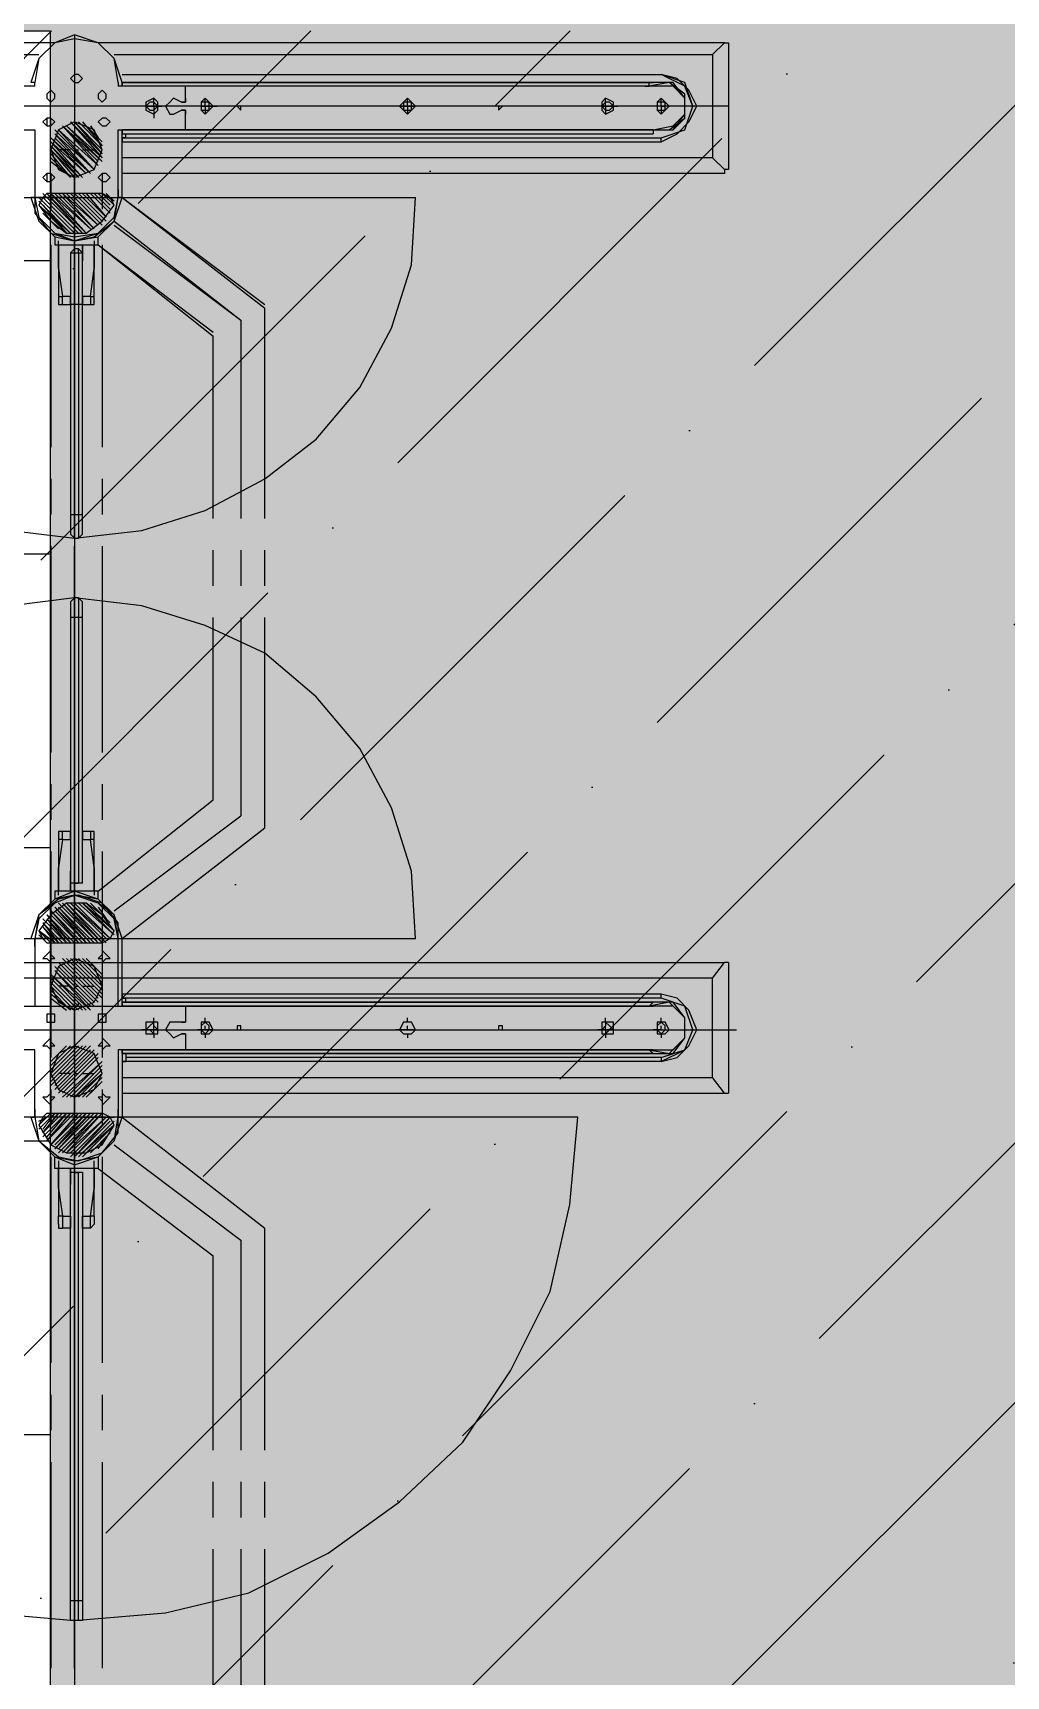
# Model space of a CAD drawing. Header units: millimetres. Extents: x 263321 to 2483465, y 33647 to 614421.
# Drawn here: x 2384523 to 2385366, y 410158 to 411580 of the extents above; entities that cross this region are included whole.
import ezdxf

# ---------------------------------------------------------------- set-up
doc = ezdxf.new("R2010")
doc.units = ezdxf.units.MM
for name, color, linetype in [('CEILING TOA', 250, 'Continuous'), ('FLOORING TOA', 7, 'Continuous'), ('PDF_6', 7, 'Continuous'), ('PDF_AR_01_PARTITION FULL HT', 7, 'Continuous'), ('PDF_BORDTEXT', 7, 'Continuous'), ('PDF_Centre', 7, 'Continuous'), ('PDF_DIMS', 7, 'Continuous'), ('PDF_FLs Combi Centre (N-W)', 7, 'Continuous'), ('PDF_FLs Left Unit (N)', 7, 'Continuous'), ('PDF_NEW', 7, 'Continuous')]:
    doc.layers.add(name, color=color, linetype=linetype)
doc.layers.add('FURNITURE', color=30, linetype='Continuous', lineweight=5)
doc.layers.add('TOA-FL-CPT-1', color=8, linetype='Continuous', lineweight=5)

# ---------------------------------------------------------------- blocks, each defined once
blk = doc.blocks.new('G$C45963954')
at = {"layer": 'PDF_6', "color": 6, "true_color": 0xff00ff}
for points in [[(266.3, 682.2), (273.6, 689.5), (266.3, 678.5), (277.3, 689.5)], [(266.3, 674.9), (277.3, 685.8)], [(266.3, 663.9), (288.2, 682.2), (266.3, 660.3), (288.2, 682.2)], [(266.3, 656.7), (291.8, 682.2)], [(944.8, 689.5), (919.3, 660.3), (948.5, 689.5), (919.3, 656.7)], [(919.3, 667.6), (937.6, 685.8)], [(919.3, 663.9), (941.2, 685.8)], [(952.1, 685.8), (919.3, 649.4), (952.1, 682.2)], [(955.8, 682.2), (919.3, 645.7), (955.8, 678.5), (919.3, 642.1), (955.8, 674.9), (919.3, 638.4)], [(923, 674.9), (933.9, 682.2)], [(1149.1, 638.4), (1112.7, 674.9), (1149.1, 642.1), (1112.7, 678.5), (1149.1, 645.7), (1116.3, 682.2), (1149.1, 649.4)], [(1152.8, 649.4), (1116.3, 685.8), (1152.8, 653), (1120, 685.8)], [(1152.8, 656.7), (1120, 689.5)], [(1152.8, 660.3), (1123.6, 689.5), (1149.1, 660.3)], [(1149.1, 663.9), (1127.3, 685.8)], [(1149.1, 667.6), (1130.9, 685.8)], [(1145.5, 674.9), (1134.5, 682.2)], [(200.6, 660.3), (222.5, 678.5), (200.6, 656.7)], [(226.2, 678.5), (200.6, 653), (229.8, 678.5), (200.6, 649.4), (233.5, 678.5), (204.3, 645.7), (237.1, 678.5), (204.3, 642.1), (237.1, 674.9)], [(204.3, 663.9), (218.9, 678.5)], [(204.3, 667.6), (215.2, 674.9)], [(204.3, 642.1), (240.8, 674.9), (207.9, 638.4), (240.8, 674.9)], [(207.9, 638.4), (244.4, 671.2), (207.9, 634.8)], [(244.4, 671.2), (211.6, 634.8), (248.1, 667.6), (215.2, 634.8)], [(248.1, 667.6), (215.2, 631.1), (248.1, 663.9), (218.9, 631.1), (251.7, 660.3), (222.5, 631.1), (251.7, 656.7), (226.2, 631.1), (251.7, 653)], [(266.3, 645.7), (295.5, 674.9), (266.3, 642.1), (299.1, 671.2), (266.3, 638.4), (299.1, 671.2)], [(266.3, 634.8), (299.1, 667.6), (266.3, 631.1), (302.8, 663.9), (266.3, 627.5), (302.8, 660.3), (266.3, 623.8)], [(955.8, 671.2), (923, 638.4), (955.8, 667.6), (923, 634.8), (955.8, 663.9), (926.6, 634.8)], [(970.4, 663.9), (985, 678.5)], [(970.4, 660.3), (988.6, 678.5)], [(970.4, 656.7), (992.3, 678.5)], [(970.4, 642.1), (1006.9, 678.5)], [(974, 667.6), (981.3, 674.9)], [(977.7, 638.4), (1010.5, 671.2)], [(1014.2, 667.6), (981.3, 634.8), (1017.8, 667.6), (985, 631.1), (1017.8, 663.9), (985, 631.1)], [(1087.1, 631.1), (1050.6, 667.6)], [(1090.8, 638.4), (1057.9, 671.2)], [(1098.1, 642.1), (1065.2, 678.5), (1098.1, 645.7), (1065.2, 678.5)], [(1072.5, 678.5), (1098.1, 653), (1076.2, 678.5), (1098.1, 656.7)], [(1098.1, 660.3), (1079.8, 678.5)], [(1098.1, 663.9), (1083.5, 678.5)], [(1094.4, 667.6), (1087.1, 674.9)], [(1141.8, 634.8), (1112.7, 663.9), (1145.5, 634.8), (1112.7, 667.6), (1145.5, 638.4), (1112.7, 671.2)], [(270, 620.2), (302.8, 653)], [(955.8, 660.3), (926.6, 631.1), (955.8, 656.7), (930.3, 631.1)], [(955.8, 653), (930.3, 627.5), (955.8, 649.4), (933.9, 627.5), (955.8, 645.7), (933.9, 623.8)], [(995.9, 631.1), (1017.8, 653)], [(1072.5, 631.1), (1050.6, 653)], [(1141.8, 631.1), (1112.7, 656.7), (1141.8, 631.1), (1112.7, 660.3)], [(1138.2, 627.5), (1112.7, 649.4), (1138.2, 627.5), (1112.7, 653)], [(229.8, 631.1), (251.7, 649.4), (233.5, 631.1)], [(237.1, 631.1), (248.1, 645.7)], [(273.6, 620.2), (302.8, 649.4), (277.3, 620.2)], [(277.3, 623.8), (302.8, 645.7)], [(280.9, 623.8), (299.1, 642.1)], [(284.5, 623.8), (299.1, 638.4)], [(955.8, 642.1), (937.6, 623.8), (955.8, 638.4), (941.2, 623.8), (955.8, 634.8), (944.8, 620.2), (955.8, 631.1)], [(999.6, 631.1), (1017.8, 649.4), (1003.2, 631.1)], [(1006.9, 631.1), (1017.8, 645.7)], [(1065.2, 631.1), (1050.6, 645.7)], [(1134.5, 623.8), (1112.7, 645.7), (1134.5, 627.5)], [(1130.9, 623.8), (1112.7, 638.4), (1130.9, 623.8), (1112.7, 642.1)], [(948.5, 620.2), (955.8, 627.5)], [(1127.3, 620.2), (1112.7, 634.8), (1127.3, 623.8)], [(1123.6, 620.2), (1112.7, 631.1)], [(1120, 620.2), (1116.3, 627.5)], [(1120, 623.8), (1116.3, 623.8)]]:
    blk.add_lwpolyline(points, dxfattribs=at)
for points in [[(266.3, 671.2), (280.9, 685.8)], [(266.3, 667.6), (284.5, 685.8)], [(919.3, 653), (952.1, 685.8)], [(266.3, 653), (291.8, 678.5)], [(266.3, 649.4), (295.5, 678.5)], [(970.4, 653), (995.9, 678.5)], [(970.4, 649.4), (999.6, 678.5)], [(970.4, 645.7), (1003.2, 678.5)], [(974, 642.1), (1006.9, 674.9)], [(974, 638.4), (1010.5, 674.9)], [(977.7, 634.8), (1014.2, 671.2)], [(1090.8, 634.8), (1054.3, 671.2)], [(1087.1, 634.8), (1054.3, 667.6)], [(1094.4, 638.4), (1057.9, 674.9)], [(1094.4, 642.1), (1061.6, 674.9)], [(1098.1, 649.4), (1068.9, 678.5)], [(270, 623.8), (302.8, 656.7)], [(988.6, 631.1), (1017.8, 660.3)], [(992.3, 631.1), (1017.8, 656.7)], [(1083.5, 631.1), (1050.6, 663.9)], [(1079.8, 631.1), (1050.6, 660.3)], [(1076.2, 631.1), (1050.6, 656.7)], [(1068.9, 631.1), (1050.6, 649.4)]]:
    blk.add_lwpolyline(points, close=True, dxfattribs=at)
at = {"layer": 'PDF_AR_01_PARTITION FULL HT', "color": 2, "true_color": 0xffff00}
blk.add_lwpolyline([(120.4, 653), (2247.2, 653)], dxfattribs=at)
at = {"layer": 'PDF_BORDTEXT', "color": 2, "true_color": 0xffff00}
for points in [[(952.1, 342.9), (952.1, 966.7)], [(583.7, 653), (270, 653)], [(638.4, 653), (952.1, 653)], [(1579.6, 653), (1116.3, 653)]]:
    blk.add_lwpolyline(points, dxfattribs=at)
at = {"layer": 'PDF_Centre', "color": 8, "true_color": 0x808080}
for points in [[(270, 696.8), (372.1, 828.1)], [(270, 696.8), (368.5, 828.1)], [(565.5, 828.1), (372.1, 828.1)], [(627.5, 828.1), (594.6, 828.1)], [(850, 828.1), (656.7, 828.1)], [(952.1, 696.8), (850, 828.1)], [(1116.3, 696.8), (1218.5, 828.1)], [(1422.7, 828.1), (1218.5, 828.1)], [(1484.8, 828.1), (1451.9, 828.1)], [(1703.6, 828.1), (1513.9, 828.1)], [(291.8, 689.5), (383, 806.2)], [(295.5, 689.5), (383, 806.2)], [(383, 806.2), (565.5, 806.2)], [(594.6, 806.2), (627.5, 806.2)], [(656.7, 806.2), (839.1, 806.2)], [(926.6, 689.5), (839.1, 806.2)], [(1141.8, 689.5), (1229.4, 806.2)], [(1229.4, 806.2), (1422.7, 806.2)], [(1451.9, 806.2), (1484.8, 806.2)], [(1513.9, 806.2), (1703.6, 806.2)], [(313.7, 674.9), (397.6, 780.7)], [(313.7, 674.9), (394, 780.7)], [(565.5, 780.7), (397.6, 780.7)], [(627.5, 780.7), (594.6, 780.7)], [(824.5, 780.7), (656.7, 780.7)], [(908.4, 674.9), (824.5, 780.7)], [(1163.7, 674.9), (1244, 780.7)], [(1422.7, 780.7), (1244, 780.7)], [(1484.8, 780.7), (1451.9, 780.7)], [(1703.6, 780.7), (1513.9, 780.7)], [(248.1, 678.5), (280.9, 678.5)], [(313.7, 678.5), (499.8, 678.5)], [(529, 678.5), (561.8, 678.5)], [(591, 678.5), (780.7, 678.5)], [(809.9, 678.5), (842.7, 678.5)], [(871.9, 678.5), (1061.6, 678.5)], [(1090.8, 678.5), (1123.6, 678.5)], [(1152.8, 678.5), (1342.5, 678.5)], [(1371.7, 678.5), (1404.5, 678.5)], [(1433.7, 678.5), (1623.4, 678.5)], [(280.9, 653), (248.1, 653)], [(499.8, 653), (313.7, 653)], [(561.8, 653), (529, 653)], [(780.7, 653), (591, 653)], [(842.7, 653), (809.9, 653)], [(1061.6, 653), (871.9, 653)], [(1123.6, 653), (1090.8, 653)], [(1342.5, 653), (1152.8, 653)], [(1404.5, 653), (1371.7, 653)], [(1623.4, 653), (1433.7, 653)], [(248.1, 631.1), (280.9, 631.1)], [(313.7, 631.1), (499.8, 631.1)], [(529, 631.1), (561.8, 631.1)], [(591, 631.1), (780.7, 631.1)], [(809.9, 631.1), (842.7, 631.1)], [(871.9, 631.1), (1061.6, 631.1)], [(1090.8, 631.1), (1123.6, 631.1)], [(1152.8, 631.1), (1342.5, 631.1)], [(1371.7, 631.1), (1404.5, 631.1)], [(1433.7, 631.1), (1623.4, 631.1)]]:
    blk.add_lwpolyline(points, dxfattribs=at)
at = {"layer": 'PDF_DIMS', "color": 4, "true_color": 0x00ffff}
for points in [[(1036.1, 47.4), (1036.1, 1262.2)], [(186.1, 1254.9), (186.1, 54.7)]]:
    blk.add_lwpolyline(points, dxfattribs=at)
at = {"layer": 'PDF_FLs Combi Centre (N-W)', "color": 2}
for points in [[(127.7, 1254.9), (244.4, 1254.9)], [(127.7, 1251.3), (127.7, 1254.9)], [(127.7, 1251.3), (138.6, 1240.3)], [(127.7, 1251.3), (127.7, 674.9)], [(138.6, 1240.3), (233.5, 1240.3)], [(138.6, 689.5), (138.6, 1240.3)], [(233.5, 1240.3), (244.4, 1251.3)], [(233.5, 1240.3), (233.5, 696.8)], [(244.4, 1254.9), (244.4, 1251.3)], [(244.4, 1251.3), (248.1, 1251.3)], [(248.1, 1251.3), (248.1, 696.8)], [(974, 1254.9), (974, 1251.3)], [(974, 1254.9), (1094.4, 1254.9)], [(988.6, 1240.3), (974, 1251.3)], [(974, 58.4), (974, 1251.3)], [(1079.8, 1240.3), (988.6, 1240.3)], [(988.6, 1240.3), (988.6, 69.3)], [(1094.4, 1251.3), (1079.8, 1240.3)], [(1079.8, 696.8), (1079.8, 1240.3)], [(1094.4, 1251.3), (1094.4, 1254.9)], [(1094.4, 696.8), (1094.4, 1251.3)], [(1061.6, 1192.9), (1054.3, 1214.8), (1036.1, 1222.1), (1014.2, 1214.8), (1006.9, 1192.9)], [(1057.9, 1185.6), (1057.9, 1203.9), (1043.3, 1214.8), (1025.1, 1214.8), (1010.5, 1203.9), (1010.5, 1185.6)], [(1054.3, 1182), (1057.9, 1200.2), (1043.3, 1214.8), (1025.1, 1214.8), (1010.5, 1200.2), (1014.2, 1182)], [(1054.3, 1185.6), (1054.3, 1203.9), (1043.3, 1214.8), (1025.1, 1214.8), (1014.2, 1203.9), (1014.2, 1185.6)], [(1054.3, 1185.6), (1054.3, 1203.9), (1043.3, 1214.8), (1025.1, 1214.8), (1014.2, 1203.9), (1014.2, 1185.6)], [(1006.9, 1192.9), (1006.9, 700.4)], [(1010.5, 1185.6), (1014.2, 1182)], [(1010.5, 696.8), (1010.5, 1185.6)], [(1014.2, 755.2), (1014.2, 1185.6)], [(1014.2, 1182), (1014.2, 1185.6)], [(1014.2, 1182), (1014.2, 1178.3)], [(1014.2, 1182), (1014.2, 1178.3)], [(1014.2, 1182), (1014.2, 696.8)], [(1054.3, 1185.6), (1054.3, 755.2)], [(1054.3, 1185.6), (1054.3, 1182)], [(1054.3, 1182), (1057.9, 1185.6)], [(1054.3, 1178.3), (1054.3, 1182)], [(1054.3, 696.8), (1054.3, 1182)], [(1054.3, 1178.3), (1054.3, 1182)], [(1057.9, 1185.6), (1057.9, 696.8)], [(1061.6, 1192.9), (1061.6, 700.4)], [(1057.9, 1171), (1057.9, 715)], [(1036.1, 1149.1), (1036.1, 1138.2)], [(1116.3, 193.3), (1196.6, 197), (1276.8, 218.9), (1349.8, 255.4), (1415.5, 299.1), (1470.2, 357.5), (1517.6, 423.2), (1554.1, 496.1), (1572.3, 572.7), (1579.6, 653), (1572.3, 736.9), (1554.1, 813.5), (1517.6, 886.5), (1470.2, 952.1), (1415.5, 1010.5), (1349.8, 1054.3), (1276.8, 1090.8), (1196.6, 1109), (1116.3, 1116.3)], [(1116.3, 1116.3), (1116.3, 193.3)], [(270, 342.9), (270, 966.7)], [(270, 342.9), (332, 346.6), (390.3, 364.8), (445.1, 394), (492.5, 434.1), (529, 481.5), (558.2, 536.3), (576.4, 594.6), (583.7, 653), (576.4, 715), (558.2, 773.4), (529, 828.1), (492.5, 875.5), (445.1, 915.7), (390.3, 944.8), (332, 963.1), (270, 966.7)], [(952.1, 966.7), (890.1, 963.1), (831.8, 944.8), (777, 915.7), (729.6, 875.5), (689.5, 828.1), (663.9, 773.4), (645.7, 715), (638.4, 653), (645.7, 594.6), (663.9, 536.3), (689.5, 481.5), (729.6, 434.1), (777, 394), (831.8, 364.8), (890.1, 346.6), (952.1, 342.9)], [(1036.1, 966.7), (1036.1, 952.1)], [(1036.1, 780.7), (1036.1, 769.7)], [(1014.2, 755.2), (1028.8, 755.2)], [(1014.2, 554.5), (1014.2, 755.2)], [(1014.2, 755.2), (1028.8, 755.2)], [(1028.8, 751.5), (1028.8, 755.2)], [(1028.8, 755.2), (1028.8, 751.5)], [(1028.8, 751.5), (1028.8, 744.2), (1028.8, 740.6), (1036.1, 736.9), (1039.7, 740.6), (1043.3, 744.2), (1039.7, 751.5)], [(1028.8, 751.5), (1028.8, 744.2), (1028.8, 740.6), (1036.1, 736.9), (1039.7, 740.6), (1043.3, 744.2), (1039.7, 751.5)], [(1039.7, 755.2), (1054.3, 755.2)], [(1039.7, 755.2), (1039.7, 751.5)], [(1039.7, 751.5), (1039.7, 755.2)], [(1039.7, 755.2), (1054.3, 755.2)], [(1054.3, 755.2), (1054.3, 693.1)], [(1036.1, 729.6), (1036.1, 718.7)], [(1057.9, 715), (1057.9, 711.4)], [(952.1, 696.8), (930.3, 689.5), (915.7, 674.9), (908.4, 653), (915.7, 634.8), (930.3, 620.2), (952.1, 612.9)], [(1014.2, 696.8), (952.1, 696.8)], [(1003.2, 696.8), (1006.9, 696.8), (1006.9, 700.4)], [(1010.5, 700.4), (1006.9, 700.4)], [(1010.5, 700.4), (1010.5, 696.8)], [(1010.5, 696.8), (1014.2, 696.8)], [(1057.9, 696.8), (1054.3, 696.8)], [(1054.3, 696.8), (1116.3, 696.8)], [(1057.9, 700.4), (1057.9, 696.8)], [(1057.9, 700.4), (1065.2, 700.4)], [(1065.2, 696.8), (1065.2, 700.4)], [(1116.3, 612.9), (1138.2, 620.2), (1152.8, 634.8), (1160.1, 653), (1152.8, 674.9), (1138.2, 689.5), (1116.3, 696.8)], [(952.1, 693.1), (933.9, 689.5), (919.3, 674.9), (912, 653), (919.3, 634.8), (933.9, 620.2), (952.1, 616.5)], [(952.1, 693.1), (930.3, 689.5), (915.7, 674.9), (912, 653), (915.7, 634.8), (930.3, 620.2), (952.1, 616.5)], [(952.1, 693.1), (930.3, 689.5), (919.3, 674.9), (912, 653), (919.3, 634.8), (930.3, 620.2), (952.1, 616.5)], [(959.4, 693.1), (937.6, 693.1), (919.3, 678.5), (912, 656.7), (915.7, 638.4), (930.3, 620.2), (952.1, 616.5)], [(944.8, 689.5), (930.3, 678.5), (919.3, 663.9), (919.3, 645.7), (930.3, 631.1), (944.8, 620.2)], [(955.8, 678.5), (952.1, 685.8), (944.8, 689.5)], [(1014.2, 693.1), (952.1, 693.1)], [(1014.2, 693.1), (952.1, 693.1)], [(959.4, 693.1), (952.1, 693.1)], [(959.4, 693.1), (955.8, 693.1)], [(1054.3, 693.1), (1116.3, 693.1)], [(1054.3, 693.1), (1116.3, 693.1)], [(1109, 693.1), (1116.3, 693.1)], [(1109, 693.1), (1112.7, 693.1)], [(1112.7, 693.1), (1109, 693.1)], [(1112.7, 693.1), (1109, 693.1)], [(1116.3, 616.5), (1138.2, 620.2), (1152.8, 638.4), (1156.4, 656.7), (1149.1, 678.5), (1130.9, 693.1), (1112.7, 693.1)], [(1123.6, 689.5), (1116.3, 685.8), (1112.7, 678.5)], [(1116.3, 616.5), (1138.2, 620.2), (1152.8, 634.8), (1156.4, 653), (1152.8, 674.9), (1138.2, 689.5), (1116.3, 693.1)], [(1116.3, 616.5), (1138.2, 620.2), (1152.8, 634.8), (1156.4, 653), (1152.8, 674.9), (1138.2, 689.5), (1116.3, 693.1)], [(1116.3, 616.5), (1138.2, 620.2), (1152.8, 634.8), (1156.4, 653), (1152.8, 674.9), (1138.2, 689.5), (1116.3, 693.1)], [(1123.6, 620.2), (1141.8, 631.1), (1149.1, 645.7), (1149.1, 663.9), (1141.8, 678.5), (1123.6, 689.5)], [(860.9, 671.2), (857.3, 671.2), (853.6, 671.2)], [(853.6, 671.2), (853.6, 667.6)], [(853.6, 667.6), (853.6, 660.3)], [(886.5, 671.2), (860.9, 671.2)], [(908.4, 671.2), (886.5, 671.2)], [(915.7, 674.9), (908.4, 674.9)], [(908.4, 674.9), (908.4, 671.2)], [(908.4, 671.2), (908.4, 638.4)], [(955.8, 627.5), (955.8, 678.5)], [(1112.7, 627.5), (1112.7, 678.5)], [(1152.8, 674.9), (1163.7, 674.9)], [(1163.7, 674.9), (1163.7, 671.2)], [(1163.7, 671.2), (1163.7, 638.4)], [(1163.7, 671.2), (1182, 671.2)], [(1207.5, 671.2), (1182, 671.2)], [(1207.5, 671.2), (1211.2, 671.2), (1214.8, 671.2)], [(1218.5, 667.6), (1214.8, 671.2)], [(1218.5, 667.6), (1218.5, 660.3)], [(642.1, 660.3), (638.4, 656.7)], [(638.4, 656.7), (656.7, 656.7)], [(638.4, 656.7), (638.4, 653)], [(638.4, 656.7), (901.1, 656.7)], [(656.7, 653), (638.4, 653)], [(638.4, 653), (642.1, 649.4)], [(901.1, 653), (638.4, 653)], [(656.7, 660.3), (642.1, 660.3)], [(901.1, 660.3), (642.1, 660.3)], [(853.6, 660.3), (860.9, 660.3)], [(890.1, 660.3), (860.9, 660.3)], [(901.1, 660.3), (901.1, 656.7)], [(901.1, 660.3), (901.1, 656.7)], [(901.1, 656.7), (901.1, 653)], [(901.1, 653), (901.1, 656.7)], [(901.1, 653), (901.1, 649.4)], [(901.1, 653), (901.1, 649.4)], [(1014.2, 656.7), (1010.5, 656.7)], [(1014.2, 653), (1010.5, 653)], [(1014.2, 656.7), (1014.2, 653)], [(1167.4, 660.3), (1561.4, 660.3)], [(1167.4, 660.3), (1167.4, 656.7)], [(1167.4, 660.3), (1167.4, 656.7)], [(1561.4, 656.7), (1167.4, 656.7)], [(1167.4, 656.7), (1167.4, 653)], [(1167.4, 653), (1167.4, 656.7)], [(1167.4, 653), (1561.4, 653)], [(1167.4, 653), (1167.4, 649.4)], [(1167.4, 653), (1167.4, 649.4)], [(1178.3, 660.3), (1207.5, 660.3)], [(1218.5, 660.3), (1207.5, 660.3)], [(1561.4, 660.3), (1579.6, 660.3)], [(1579.6, 656.7), (1561.4, 656.7)], [(1561.4, 653), (1579.6, 653)], [(1579.6, 660.3), (1579.6, 656.7)], [(1579.6, 656.7), (1579.6, 653)], [(1579.6, 653), (1579.6, 649.4)], [(642.1, 649.4), (656.7, 649.4)], [(642.1, 649.4), (901.1, 649.4)], [(853.6, 649.4), (853.6, 642.1)], [(860.9, 649.4), (853.6, 649.4)], [(853.6, 642.1), (853.6, 638.4)], [(853.6, 638.4), (857.3, 638.4), (860.9, 638.4)], [(860.9, 649.4), (908.4, 649.4)], [(860.9, 638.4), (886.5, 638.4)], [(886.5, 638.4), (908.4, 638.4)], [(908.4, 649.4), (890.1, 649.4)], [(908.4, 638.4), (908.4, 634.8)], [(1207.5, 649.4), (1163.7, 649.4)], [(1163.7, 649.4), (1178.3, 649.4)], [(1163.7, 638.4), (1163.7, 634.8)], [(1182, 638.4), (1163.7, 638.4)], [(1561.4, 649.4), (1167.4, 649.4)], [(1182, 638.4), (1207.5, 638.4)], [(1207.5, 649.4), (1218.5, 649.4)], [(1214.8, 638.4), (1211.2, 638.4), (1207.5, 638.4)], [(1214.8, 638.4), (1218.5, 638.4), (1218.5, 642.1)], [(1218.5, 649.4), (1218.5, 642.1)], [(1579.6, 649.4), (1561.4, 649.4)], [(127.7, 634.8), (127.7, 58.4)], [(138.6, 69.3), (138.6, 620.2)], [(908.4, 634.8), (915.7, 634.8)], [(944.8, 620.2), (952.1, 623.8), (955.8, 627.5)], [(1112.7, 627.5), (1116.3, 623.8), (1123.6, 620.2)], [(1163.7, 634.8), (1152.8, 634.8)], [(952.1, 616.5), (1014.2, 616.5)], [(952.1, 616.5), (1014.2, 616.5)], [(952.1, 616.5), (959.4, 616.5)], [(959.4, 616.5), (955.8, 616.5), (952.1, 616.5)], [(955.8, 616.5), (959.4, 616.5)], [(1116.3, 616.5), (1054.3, 616.5)], [(1054.3, 616.5), (1054.3, 554.5)], [(1116.3, 616.5), (1054.3, 616.5)], [(1116.3, 616.5), (1109, 616.5)], [(1112.7, 616.5), (1109, 616.5)], [(1109, 616.5), (1112.7, 616.5)], [(1109, 616.5), (1112.7, 616.5)], [(1112.7, 616.5), (1116.3, 616.5)]]:
    blk.add_lwpolyline(points, dxfattribs=at)
at = {"layer": 'PDF_FLs Combi Centre (N-W)', "color": 8, "true_color": 0x808080}
for points in [[(1065.2, 1192.9), (1061.6, 1207.5), (1050.6, 1218.5), (1036.1, 1225.8), (1017.8, 1218.5), (1006.9, 1207.5), (1003.2, 1192.9)], [(1065.2, 1192.9), (1054.3, 1214.8), (1036.1, 1222.1), (1014.2, 1214.8), (1006.9, 1192.9)], [(1006.9, 1192.9), (1003.2, 1192.9)], [(1003.2, 1192.9), (1003.2, 696.8)], [(1006.9, 1192.9), (1006.9, 696.8)], [(1010.5, 1185.6), (1010.5, 696.8)], [(1014.2, 696.8), (1014.2, 1182)], [(1054.3, 1182), (1054.3, 696.8)], [(1057.9, 696.8), (1057.9, 1185.6)], [(1061.6, 1192.9), (1065.2, 1192.9)], [(1065.2, 1192.9), (1065.2, 696.8)], [(1065.2, 1192.9), (1065.2, 696.8)], [(952.1, 693.1), (952.1, 696.8)], [(1116.3, 693.1), (1116.3, 696.8)], [(853.6, 667.6), (857.3, 667.6), (860.9, 667.6)], [(860.9, 671.2), (860.9, 667.6)], [(886.5, 671.2), (860.9, 667.6)], [(860.9, 660.3), (860.9, 667.6)], [(886.5, 671.2), (908.4, 671.2)], [(908.4, 671.2), (912, 671.2)], [(1163.7, 671.2), (1156.4, 671.2)], [(1182, 671.2), (1163.7, 671.2)], [(1207.5, 667.6), (1182, 671.2)], [(1207.5, 671.2), (1207.5, 667.6)], [(1218.5, 667.6), (1214.8, 667.6), (1211.2, 667.6), (1207.5, 667.6)], [(1207.5, 660.3), (1207.5, 667.6)], [(656.7, 660.3), (656.7, 656.7)], [(656.7, 656.7), (656.7, 653)], [(656.7, 653), (656.7, 649.4)], [(1561.4, 660.3), (1561.4, 656.7)], [(1561.4, 656.7), (1561.4, 653)], [(1561.4, 653), (1561.4, 649.4)], [(860.9, 642.1), (857.3, 642.1), (853.6, 642.1)], [(860.9, 642.1), (860.9, 649.4)], [(860.9, 642.1), (886.5, 638.4)], [(860.9, 642.1), (860.9, 638.4)], [(908.4, 638.4), (886.5, 638.4)], [(912, 638.4), (908.4, 638.4)], [(1156.4, 638.4), (1163.7, 638.4)], [(1163.7, 638.4), (1182, 638.4)], [(1182, 638.4), (1207.5, 642.1)], [(1207.5, 642.1), (1207.5, 649.4)], [(1207.5, 642.1), (1211.2, 642.1), (1214.8, 642.1), (1218.5, 642.1)], [(1207.5, 642.1), (1207.5, 638.4)], [(952.1, 612.9), (952.1, 616.5)], [(1116.3, 612.9), (1116.3, 616.5)]]:
    blk.add_lwpolyline(points, dxfattribs=at)
at = {"layer": 'PDF_FLs Combi Centre (N-W)', "color": 2}
for points in [[(1039.7, 1192.9), (1039.7, 1196.6), (1036.1, 1200.2), (1028.8, 1196.6), (1028.8, 1192.9), (1028.8, 1189.3), (1036.1, 1189.3), (1039.7, 1189.3)], [(1039.7, 1192.9), (1036.1, 1196.6), (1032.4, 1196.6), (1028.8, 1192.9), (1032.4, 1189.3), (1036.1, 1189.3)], [(1039.7, 1141.8), (1039.7, 1149.1), (1036.1, 1149.1), (1028.8, 1149.1), (1028.8, 1141.8), (1028.8, 1138.2), (1036.1, 1138.2), (1039.7, 1138.2)], [(1039.7, 1141.8), (1036.1, 1145.5), (1036.1, 1149.1), (1032.4, 1145.5), (1028.8, 1141.8), (1032.4, 1141.8), (1036.1, 1138.2), (1036.1, 1141.8)], [(1036.1, 1043.3), (1036.1, 1047), (1032.4, 1047), (1032.4, 1043.3)], [(1039.7, 959.4), (1039.7, 963.1), (1036.1, 966.7), (1028.8, 963.1), (1028.8, 959.4), (1028.8, 955.8), (1036.1, 952.1), (1039.7, 955.8)], [(1036.1, 806.2), (1032.4, 806.2), (1032.4, 802.6), (1036.1, 802.6)], [(1039.7, 773.4), (1039.7, 777), (1036.1, 780.7), (1028.8, 777), (1028.8, 773.4), (1028.8, 769.7), (1036.1, 769.7), (1039.7, 769.7)], [(1039.7, 773.4), (1036.1, 777), (1032.4, 777), (1028.8, 773.4), (1032.4, 769.7), (1036.1, 769.7)], [(1039.7, 726), (1039.7, 729.6), (1036.1, 729.6), (1028.8, 729.6), (1028.8, 726), (1028.8, 718.7), (1036.1, 718.7), (1039.7, 718.7)], [(1039.7, 726), (1036.1, 726), (1036.1, 729.6), (1032.4, 726), (1028.8, 726), (1032.4, 722.3), (1036.1, 718.7), (1036.1, 722.3)], [(974, 678.5), (970.4, 682.2), (970.4, 685.8), (966.7, 682.2), (963.1, 678.5), (966.7, 678.5), (970.4, 674.9), (970.4, 678.5)], [(1028.8, 678.5), (1028.8, 682.2), (1025.1, 682.2), (1021.5, 682.2), (1021.5, 678.5), (1021.5, 674.9), (1025.1, 674.9), (1028.8, 674.9)], [(1054.3, 678.5), (1050.6, 682.2), (1050.6, 685.8), (1047, 682.2), (1043.3, 678.5), (1047, 678.5), (1050.6, 674.9), (1050.6, 678.5)], [(1105.4, 678.5), (1101.7, 682.2), (1098.1, 685.8), (1098.1, 682.2), (1094.4, 678.5), (1098.1, 678.5), (1098.1, 674.9), (1101.7, 678.5)], [(1017.8, 653), (1010.5, 671.2), (995.9, 678.5), (977.7, 671.2), (970.4, 653), (977.7, 638.4), (995.9, 631.1), (1010.5, 638.4)], [(1098.1, 653), (1090.8, 671.2), (1076.2, 678.5), (1057.9, 671.2), (1050.6, 653), (1057.9, 638.4), (1076.2, 631.1), (1090.8, 638.4)], [(974, 631.1), (970.4, 631.1), (970.4, 634.8), (966.7, 631.1), (963.1, 631.1), (966.7, 627.5), (970.4, 623.8), (970.4, 627.5)], [(1028.8, 631.1), (1028.8, 634.8), (1025.1, 634.8), (1021.5, 634.8), (1021.5, 631.1), (1021.5, 627.5), (1025.1, 627.5), (1028.8, 627.5)], [(1054.3, 631.1), (1050.6, 631.1), (1050.6, 634.8), (1047, 631.1), (1043.3, 631.1), (1047, 627.5), (1050.6, 623.8), (1050.6, 627.5)], [(1105.4, 631.1), (1101.7, 631.1), (1098.1, 634.8), (1098.1, 631.1), (1094.4, 631.1), (1098.1, 627.5), (1098.1, 623.8), (1101.7, 627.5)]]:
    blk.add_lwpolyline(points, close=True, dxfattribs=at)
at = {"layer": 'PDF_FLs Left Unit (N)', "color": 8, "true_color": 0x808080}
for points in [[(218.9, 1192.9), (211.6, 1207.5), (200.6, 1218.5), (186.1, 1225.8), (171.5, 1218.5), (160.5, 1207.5), (156.9, 1192.9)], [(215.2, 1192.9), (207.9, 1214.8), (186.1, 1222.1), (164.2, 1214.8), (156.9, 1192.9)], [(156.9, 696.8), (156.9, 1192.9)], [(156.9, 696.8), (156.9, 1192.9)], [(164.2, 696.8), (164.2, 1185.6)], [(164.2, 1182), (164.2, 696.8)], [(207.9, 1185.6), (207.9, 696.8)], [(207.9, 696.8), (207.9, 1182)], [(215.2, 696.8), (215.2, 1192.9)], [(218.9, 1192.9), (215.2, 1192.9)], [(218.9, 696.8), (218.9, 1192.9)], [(270, 696.8), (270, 693.1)], [(310.1, 671.2), (313.7, 671.2)], [(313.7, 671.2), (335.6, 671.2)], [(361.2, 667.6), (335.6, 671.2)], [(361.2, 667.6), (361.2, 671.2)], [(361.2, 667.6), (361.2, 660.3)], [(361.2, 667.6), (364.8, 667.6), (368.5, 667.6)], [(561.8, 656.7), (561.8, 660.3)], [(561.8, 653), (561.8, 656.7)], [(561.8, 649.4), (561.8, 653)], [(313.7, 638.4), (310.1, 638.4)], [(335.6, 638.4), (313.7, 638.4)], [(335.6, 638.4), (361.2, 642.1)], [(361.2, 649.4), (361.2, 642.1)], [(368.5, 642.1), (364.8, 642.1), (361.2, 642.1)], [(361.2, 638.4), (361.2, 642.1)], [(164.2, 616.5), (164.2, 612.9)], [(270, 616.5), (270, 612.9)]]:
    blk.add_lwpolyline(points, dxfattribs=at)
at = {"layer": 'PDF_FLs Left Unit (N)', "color": 2}
for points in [[(215.2, 1192.9), (207.9, 1214.8), (186.1, 1222.1), (167.8, 1214.8), (156.9, 1192.9)], [(207.9, 1185.6), (207.9, 1203.9), (197, 1214.8), (178.8, 1214.8), (164.2, 1203.9), (164.2, 1185.6)], [(207.9, 1182), (207.9, 1200.2), (197, 1214.8), (175.1, 1214.8), (164.2, 1200.2), (167.8, 1182)], [(207.9, 1185.6), (204.3, 1203.9), (193.3, 1214.8), (178.8, 1214.8), (167.8, 1203.9), (167.8, 1185.6)], [(207.9, 1185.6), (207.9, 1203.9), (193.3, 1214.8), (178.8, 1214.8), (167.8, 1203.9), (167.8, 1185.6)], [(156.9, 696.8), (156.9, 1192.9)], [(164.2, 1185.6), (164.2, 696.8)], [(164.2, 1185.6), (164.2, 1182)], [(164.2, 696.8), (164.2, 1182)], [(167.8, 1178.3), (167.8, 1182), (164.2, 1182)], [(167.8, 1185.6), (167.8, 755.2)], [(167.8, 1185.6), (167.8, 1182)], [(167.8, 1178.3), (167.8, 1182)], [(207.9, 755.2), (207.9, 1185.6)], [(207.9, 1182), (207.9, 1185.6)], [(207.9, 1185.6), (211.6, 1185.6)], [(207.9, 1182), (207.9, 1185.6)], [(207.9, 1182), (207.9, 1178.3)], [(207.9, 1182), (207.9, 696.8)], [(207.9, 1182), (207.9, 1178.3)], [(211.6, 696.8), (211.6, 1185.6)], [(215.2, 700.4), (215.2, 1192.9)], [(211.6, 715), (211.6, 1171)], [(186.1, 1138.2), (186.1, 1149.1)], [(186.1, 952.1), (186.1, 966.7)], [(186.1, 769.7), (186.1, 780.7)], [(182.4, 755.2), (167.8, 755.2)], [(178.8, 755.2), (167.8, 755.2)], [(167.8, 755.2), (167.8, 693.1)], [(178.8, 755.2), (182.4, 755.2)], [(182.4, 751.5), (178.8, 744.2), (182.4, 740.6), (186.1, 736.9), (193.3, 740.6), (193.3, 744.2), (189.7, 751.5)], [(182.4, 751.5), (178.8, 744.2), (182.4, 740.6), (186.1, 736.9), (193.3, 740.6), (193.3, 744.2), (189.7, 751.5)], [(182.4, 755.2), (182.4, 751.5)], [(182.4, 751.5), (182.4, 755.2)], [(189.7, 751.5), (189.7, 755.2)], [(193.3, 755.2), (189.7, 755.2)], [(189.7, 755.2), (193.3, 755.2)], [(189.7, 755.2), (189.7, 751.5)], [(207.9, 755.2), (193.3, 755.2)], [(207.9, 755.2), (193.3, 755.2)], [(207.9, 693.1), (207.9, 755.2)], [(186.1, 718.7), (186.1, 729.6)], [(211.6, 711.4), (211.6, 715)], [(164.2, 696.8), (142.3, 689.5), (127.7, 674.9), (120.4, 653), (127.7, 634.8), (142.3, 620.2), (164.2, 612.9)], [(167.8, 696.8), (164.2, 696.8)], [(164.2, 696.8), (167.8, 696.8)], [(207.9, 696.8), (211.6, 696.8), (211.6, 700.4)], [(211.6, 696.8), (207.9, 696.8)], [(270, 696.8), (207.9, 696.8)], [(215.2, 700.4), (211.6, 700.4)], [(215.2, 700.4), (215.2, 696.8), (218.9, 696.8)], [(270, 612.9), (291.8, 620.2), (306.4, 634.8), (310.1, 653), (306.4, 674.9), (291.8, 689.5), (270, 696.8)], [(164.2, 693.1), (142.3, 689.5), (127.7, 674.9), (124, 653), (127.7, 634.8), (142.3, 620.2), (164.2, 616.5)], [(164.2, 693.1), (142.3, 689.5), (127.7, 674.9), (124, 653), (127.7, 634.8), (142.3, 620.2), (164.2, 616.5)], [(164.2, 693.1), (142.3, 689.5), (127.7, 674.9), (124, 653), (127.7, 634.8), (142.3, 620.2), (164.2, 616.5)], [(164.2, 693.1), (167.8, 693.1)], [(164.2, 693.1), (167.8, 693.1)], [(270, 693.1), (207.9, 693.1)], [(270, 693.1), (207.9, 693.1)], [(262.7, 693.1), (259, 693.1)], [(270, 693.1), (262.7, 693.1)], [(262.7, 616.5), (284.5, 616.5), (302.8, 631.1), (310.1, 653), (306.4, 671.2), (291.8, 689.5), (270, 693.1)], [(262.7, 693.1), (266.3, 693.1), (270, 693.1)], [(277.3, 689.5), (270, 685.8), (266.3, 678.5)], [(270, 616.5), (288.2, 620.2), (302.8, 634.8), (306.4, 653), (302.8, 674.9), (288.2, 689.5), (270, 693.1)], [(270, 616.5), (288.2, 620.2), (302.8, 634.8), (310.1, 653), (302.8, 674.9), (288.2, 689.5), (270, 693.1)], [(270, 616.5), (288.2, 620.2), (302.8, 634.8), (310.1, 653), (302.8, 674.9), (288.2, 689.5), (270, 693.1)], [(277.3, 620.2), (291.8, 631.1), (302.8, 645.7), (302.8, 663.9), (291.8, 678.5), (277.3, 689.5)], [(266.3, 678.5), (266.3, 627.5)], [(313.7, 674.9), (306.4, 674.9)], [(313.7, 671.2), (313.7, 674.9)], [(313.7, 638.4), (313.7, 671.2)], [(335.6, 671.2), (313.7, 671.2)], [(361.2, 671.2), (335.6, 671.2)], [(368.5, 671.2), (364.8, 671.2), (361.2, 671.2)], [(368.5, 667.6), (368.5, 671.2)], [(368.5, 660.3), (368.5, 667.6)], [(361.2, 660.3), (313.7, 660.3)], [(313.7, 660.3), (328.3, 660.3)], [(317.4, 656.7), (321, 660.3)], [(321, 656.7), (317.4, 656.7)], [(317.4, 656.7), (317.4, 653)], [(321, 653), (317.4, 653)], [(321, 649.4), (317.4, 653)], [(321, 656.7), (321, 660.3)], [(561.8, 660.3), (321, 660.3)], [(321, 656.7), (561.8, 656.7)], [(321, 653), (321, 656.7)], [(561.8, 653), (321, 653)], [(321, 649.4), (321, 653)], [(361.2, 660.3), (368.5, 660.3)], [(580, 660.3), (561.8, 660.3)], [(561.8, 656.7), (583.7, 656.7)], [(583.7, 653), (561.8, 653)], [(583.7, 656.7), (580, 660.3)], [(580, 649.4), (583.7, 653)], [(583.7, 653), (583.7, 656.7)], [(313.7, 634.8), (313.7, 638.4)], [(313.7, 638.4), (335.6, 638.4)], [(321, 649.4), (561.8, 649.4)], [(328.3, 649.4), (361.2, 649.4)], [(335.6, 638.4), (361.2, 638.4)], [(368.5, 649.4), (361.2, 649.4)], [(361.2, 638.4), (364.8, 638.4), (368.5, 638.4)], [(368.5, 642.1), (368.5, 649.4)], [(368.5, 638.4), (368.5, 642.1)], [(561.8, 649.4), (580, 649.4)], [(266.3, 627.5), (270, 623.8), (277.3, 620.2)], [(306.4, 634.8), (313.7, 634.8)], [(167.8, 616.5), (164.2, 616.5)], [(167.8, 616.5), (164.2, 616.5)], [(167.8, 616.5), (167.8, 554.5)], [(207.9, 554.5), (207.9, 616.5)], [(207.9, 616.5), (270, 616.5)], [(207.9, 616.5), (270, 616.5)], [(259, 616.5), (262.7, 616.5)], [(262.7, 616.5), (270, 616.5)]]:
    blk.add_lwpolyline(points, dxfattribs=at)
for points in [[(193.3, 1192.9), (189.7, 1196.6), (186.1, 1200.2), (182.4, 1196.6), (178.8, 1192.9), (182.4, 1189.3), (186.1, 1189.3), (189.7, 1189.3)], [(189.7, 1192.9), (189.7, 1196.6), (186.1, 1196.6), (182.4, 1196.6), (182.4, 1192.9), (182.4, 1189.3), (186.1, 1189.3), (189.7, 1189.3)], [(193.3, 1141.8), (189.7, 1149.1), (186.1, 1149.1), (182.4, 1149.1), (178.8, 1141.8), (182.4, 1138.2), (186.1, 1138.2), (189.7, 1138.2)], [(189.7, 1141.8), (189.7, 1145.5), (186.1, 1149.1), (182.4, 1145.5), (182.4, 1141.8), (186.1, 1138.2)], [(189.7, 1043.3), (186.1, 1047), (186.1, 1043.3)], [(193.3, 959.4), (189.7, 963.1), (186.1, 966.7), (182.4, 963.1), (178.8, 959.4), (182.4, 955.8), (186.1, 952.1), (189.7, 955.8)], [(189.7, 959.4), (189.7, 963.1), (186.1, 963.1), (182.4, 963.1), (182.4, 959.4), (182.4, 955.8), (186.1, 955.8), (189.7, 955.8)], [(189.7, 806.2), (186.1, 806.2), (186.1, 802.6)], [(193.3, 773.4), (189.7, 777), (186.1, 780.7), (182.4, 777), (178.8, 773.4), (182.4, 769.7), (186.1, 769.7), (189.7, 769.7)], [(189.7, 773.4), (189.7, 777), (186.1, 777), (182.4, 777), (182.4, 773.4), (182.4, 769.7), (186.1, 769.7), (189.7, 769.7)], [(193.3, 726), (189.7, 729.6), (186.1, 729.6), (182.4, 729.6), (178.8, 726), (182.4, 718.7), (186.1, 718.7), (189.7, 718.7)], [(189.7, 726), (186.1, 729.6), (182.4, 726), (182.4, 722.3), (186.1, 718.7), (189.7, 722.3)], [(182.4, 678.5), (178.8, 682.2), (175.1, 682.2), (171.5, 678.5), (175.1, 674.9), (178.8, 674.9)], [(204.3, 678.5), (204.3, 682.2), (200.6, 685.8), (197, 682.2), (197, 678.5), (200.6, 674.9)], [(255.4, 678.5), (255.4, 682.2), (251.7, 685.8), (248.1, 682.2), (248.1, 678.5), (251.7, 674.9)], [(251.7, 653), (244.4, 671.2), (226.2, 678.5), (207.9, 671.2), (200.6, 653), (207.9, 638.4), (226.2, 631.1), (244.4, 638.4)], [(164.2, 653), (164.2, 656.7), (160.5, 660.3), (156.9, 656.7), (156.9, 653), (160.5, 649.4)], [(182.4, 631.1), (178.8, 634.8), (175.1, 634.8), (171.5, 631.1), (175.1, 627.5), (178.8, 627.5)], [(204.3, 631.1), (200.6, 634.8), (197, 631.1), (197, 627.5), (200.6, 623.8), (204.3, 627.5)], [(204.3, 631.1), (200.6, 631.1), (197, 631.1), (197, 627.5), (200.6, 627.5), (204.3, 627.5)], [(255.4, 631.1), (251.7, 634.8), (248.1, 631.1), (248.1, 627.5), (251.7, 623.8), (255.4, 627.5)], [(255.4, 631.1), (251.7, 631.1), (248.1, 631.1), (248.1, 627.5), (251.7, 627.5), (255.4, 627.5)]]:
    blk.add_lwpolyline(points, close=True, dxfattribs=at)
at = {"layer": 'PDF_FLs Left Unit (N)', "color": 2, "true_color": 0xffff00}
blk.add_lwpolyline([(368.5, 660.3), (368.5, 649.4)], dxfattribs=at)
at = {"layer": 'PDF_NEW', "color": 6, "true_color": 0xff00ff}
for points in [[(186.1, 1192.9), (186.1, 1196.6)], [(1036.1, 1200.2), (1036.1, 1203.9)], [(1036.1, 1192.9), (1036.1, 1196.6)], [(182.4, 1192.9), (178.8, 1192.9)], [(186.1, 1192.9), (182.4, 1192.9)], [(186.1, 1192.9), (189.7, 1192.9)], [(186.1, 1192.9), (186.1, 1189.3)], [(186.1, 1189.3), (186.1, 1185.6)], [(189.7, 1192.9), (193.3, 1192.9)], [(1028.8, 1192.9), (1025.1, 1192.9)], [(1036.1, 1192.9), (1032.4, 1192.9)], [(1036.1, 1192.9), (1036.1, 1189.3)], [(1036.1, 1189.3), (1036.1, 1185.6)], [(1039.7, 1192.9), (1043.3, 1192.9)], [(186.1, 1149.1), (186.1, 1152.8)], [(1036.1, 1149.1), (1036.1, 1152.8)], [(182.4, 1141.8), (178.8, 1141.8)], [(186.1, 1141.8), (182.4, 1141.8)], [(186.1, 1141.8), (186.1, 1145.5)], [(186.1, 1141.8), (189.7, 1141.8)], [(186.1, 1138.2), (186.1, 1134.5)], [(189.7, 1141.8), (193.3, 1141.8)], [(1028.8, 1141.8), (1025.1, 1141.8)], [(1036.1, 1141.8), (1032.4, 1141.8)], [(1036.1, 1141.8), (1036.1, 1145.5)], [(1036.1, 1138.2), (1036.1, 1134.5)], [(1039.7, 1141.8), (1043.3, 1141.8)], [(182.4, 959.4), (178.8, 959.4)], [(186.1, 959.4), (182.4, 959.4)], [(186.1, 963.1), (186.1, 966.7)], [(186.1, 959.4), (186.1, 963.1)], [(186.1, 959.4), (189.7, 959.4)], [(186.1, 959.4), (186.1, 955.8)], [(186.1, 955.8), (186.1, 952.1)], [(189.7, 959.4), (193.3, 959.4)], [(1028.8, 959.4), (1025.1, 959.4)], [(1036.1, 959.4), (1032.4, 959.4)], [(1036.1, 963.1), (1036.1, 966.7)], [(1036.1, 959.4), (1036.1, 963.1)], [(1036.1, 959.4), (1036.1, 955.8)], [(1036.1, 955.8), (1036.1, 948.5)], [(1039.7, 959.4), (1043.3, 959.4)], [(182.4, 773.4), (178.8, 773.4)], [(186.1, 773.4), (182.4, 773.4)], [(186.1, 780.7), (186.1, 784.3)], [(186.1, 773.4), (186.1, 777)], [(186.1, 773.4), (189.7, 773.4)], [(189.7, 773.4), (193.3, 773.4)], [(1028.8, 773.4), (1025.1, 773.4)], [(1036.1, 773.4), (1032.4, 773.4)], [(1036.1, 780.7), (1036.1, 784.3)], [(1036.1, 773.4), (1036.1, 777)], [(1039.7, 773.4), (1043.3, 773.4)], [(186.1, 769.7), (186.1, 766.1)], [(1036.1, 769.7), (1036.1, 766.1)], [(182.4, 726), (178.8, 726)], [(186.1, 726), (182.4, 726)], [(186.1, 729.6), (186.1, 733.3)], [(186.1, 726), (189.7, 726)], [(186.1, 726), (186.1, 722.3)], [(189.7, 726), (197, 726)], [(1028.8, 726), (1025.1, 726)], [(1036.1, 726), (1032.4, 726)], [(1036.1, 729.6), (1036.1, 733.3)], [(1036.1, 726), (1036.1, 722.3)], [(1039.7, 726), (1043.3, 726)], [(186.1, 718.7), (186.1, 715)], [(1036.1, 718.7), (1036.1, 715)]]:
    blk.add_lwpolyline(points, dxfattribs=at)
at = {"layer": 'PDF_NEW', "color": 2}
for points in [[(277.3, 689.5), (270, 685.8), (266.3, 678.5)], [(270, 660.3), (270, 689.5)], [(277.3, 620.2), (291.8, 631.1), (302.8, 645.7), (302.8, 663.9), (291.8, 678.5), (277.3, 689.5)], [(944.8, 689.5), (930.3, 678.5), (919.3, 663.9), (919.3, 645.7), (930.3, 631.1), (944.8, 620.2)], [(955.8, 678.5), (952.1, 685.8), (944.8, 689.5)], [(952.1, 660.3), (952.1, 689.5)], [(1123.6, 689.5), (1116.3, 685.8), (1112.7, 678.5)], [(1116.3, 660.3), (1116.3, 689.5)], [(1123.6, 620.2), (1141.8, 631.1), (1149.1, 645.7), (1149.1, 663.9), (1141.8, 678.5), (1123.6, 689.5)], [(226.2, 660.3), (226.2, 671.2)], [(266.3, 678.5), (266.3, 627.5)], [(955.8, 627.5), (955.8, 678.5)], [(995.9, 660.3), (995.9, 671.2)], [(1076.2, 660.3), (1076.2, 671.2)], [(1112.7, 627.5), (1112.7, 678.5)], [(222.5, 653), (211.6, 653)], [(226.2, 653), (222.5, 653)], [(226.2, 653), (226.2, 656.7)], [(226.2, 653), (229.8, 653)], [(229.8, 653), (240.8, 653)], [(262.7, 653), (233.5, 653)], [(270, 653), (266.3, 653)], [(270, 653), (270, 656.7)], [(273.6, 653), (306.4, 653)], [(948.5, 653), (915.7, 653)], [(952.1, 653), (948.5, 653)], [(952.1, 653), (952.1, 656.7)], [(952.1, 653), (955.8, 653)], [(955.8, 653), (988.6, 653)], [(988.6, 653), (981.3, 653)], [(995.9, 653), (992.3, 653)], [(995.9, 653), (995.9, 656.7)], [(999.6, 653), (1010.5, 653)], [(1068.9, 653), (1057.9, 653)], [(1076.2, 653), (1072.5, 653)], [(1076.2, 653), (1076.2, 656.7)], [(1079.8, 653), (1090.8, 653)], [(1112.7, 653), (1079.8, 653)], [(1116.3, 653), (1116.3, 656.7)], [(1116.3, 653), (1120, 653)], [(1123.6, 653), (1152.8, 653)], [(226.2, 649.4), (226.2, 638.4)], [(270, 649.4), (270, 616.5)], [(952.1, 649.4), (952.1, 616.5)], [(995.9, 649.4), (995.9, 638.4)], [(1076.2, 649.4), (1076.2, 638.4)], [(1116.3, 649.4), (1116.3, 616.5)], [(266.3, 627.5), (270, 623.8), (277.3, 620.2)], [(944.8, 620.2), (952.1, 623.8), (955.8, 627.5)], [(1112.7, 627.5), (1116.3, 623.8), (1123.6, 620.2)]]:
    blk.add_lwpolyline(points, dxfattribs=at)
for points in [[(251.7, 653), (244.4, 671.2), (226.2, 678.5), (207.9, 671.2), (200.6, 653), (207.9, 638.4), (226.2, 631.1), (244.4, 638.4)], [(1017.8, 653), (1010.5, 671.2), (995.9, 678.5), (977.7, 671.2), (970.4, 653), (977.7, 638.4), (995.9, 631.1), (1010.5, 638.4)], [(1098.1, 653), (1090.8, 671.2), (1076.2, 678.5), (1057.9, 671.2), (1050.6, 653), (1057.9, 638.4), (1076.2, 631.1), (1090.8, 638.4)]]:
    blk.add_lwpolyline(points, close=True, dxfattribs=at)

msp = doc.modelspace()

# ---------------------------------------------------------------- hatches: boundary and pattern name
at = {"layer": 'CEILING TOA', "true_color": 0x939598}
h = msp.add_hatch(dxfattribs=at)
h.set_pattern_fill('ANSI36', color=252, scale=50)
h.set_pattern_definition([(45, (13069.08, -8478.74), (84.189901, 308.696304), [396.875, -79.375, 0, -79.375])])
h.paths.add_polyline_path([(2384296.821, 414782.218), (2379196.812, 414782.218), (2379196.812, 411581.892), (2375096.795, 411581.898), (2375096.795, 409582.052), (2386558.478, 409582.052), (2386557.02, 411581.927), (2384296.821, 411581.927)])
edge = h.paths.add_edge_path(flags=16)
edge.add_line((2382896.086, 412232.052), (2380295.742, 412232.052))
edge.add_arc((2380054.997, 411822.952), 474.68, 59.524329, 210.438724)
edge.add_line((2379645.742, 411582.471), (2379645.162, 410682.471))
edge.add_arc((2380094.987, 410482.007), 492.472, 155.979925, 293.983129)
edge.add_line((2380295.161, 410032.052), (2382895.506, 410032.052))
edge.add_arc((2383136.485, 410440.917), 474.596, 239.485434, 390.47762)
edge.add_line((2383545.505, 410681.633), (2383546.086, 411581.633))
edge.add_arc((2383137.364, 411823.175), 474.759, 329.418195, 480.544859)
at = {"layer": 'FLOORING TOA', "true_color": 0xddb3d4}
h = msp.add_hatch(dxfattribs=at)
h.set_pattern_fill('MUDST', color=254, scale=20)
h.set_pattern_definition([(0, (13069.08, -8478.74), (254, 127), [127, -127, 0, -127, 0, -127])])
h.paths.add_polyline_path([(2379196.451, 414782.218), (2384296.459, 414782.218), (2384296.434, 411581.926), (2384538.462, 411581.927), (2384538.462, 409582.052), (2378653.494, 409582.052), (2378650.056, 411581.898), (2379196.451, 411581.892)])
at = {"layer": 'TOA-FL-CPT-1', "true_color": 0xc7c8ca}
h = msp.add_hatch(dxfattribs=at)
h.set_pattern_fill('AR-PARQ1', color=9, scale=3)
h.set_pattern_definition([(90, (90021.1, 24147), (-914.4, 914.4), [914.4, -914.4]), (90, (90173.5, 24147), (-914.4, 914.4), [914.4, -914.4]), (90, (90325.9, 24147), (-914.4, 914.4), [914.4, -914.4]), (90, (90478.3, 24147), (-914.4, 914.4), [914.4, -914.4]), (90, (90630.7, 24147), (-914.4, 914.4), [914.4, -914.4]), (90, (90783.1, 24147), (-914.4, 914.4), [914.4, -914.4]), (90, (90935.5, 24147), (-914.4, 914.4), [914.4, -914.4]), (0, (90021.1, 25061.4), (914.4, -914.4), [914.4, -914.4]), (0, (90021.1, 25213.8), (914.4, -914.4), [914.4, -914.4]), (0, (90021.1, 25366.2), (914.4, -914.4), [914.4, -914.4]), (0, (90021.1, 25518.6), (914.4, -914.4), [914.4, -914.4]), (0, (90021.1, 25671), (914.4, -914.4), [914.4, -914.4]), (0, (90021.1, 25823.4), (914.4, -914.4), [914.4, -914.4]), (0, (90021.1, 25975.8), (914.4, -914.4), [914.4, -914.4])])
edge = h.paths.add_edge_path()
edge.add_arc((2396128.727, -119195.432), 546828.493, 90.92532943, 95.29958843)
edge.add_line((2345621.769, 425295.567), (2345621.769, 409482.052))
edge.add_line((2345621.769, 409482.052), (2347129.201, 409481.857))
edge.add_arc((2347102.083, 408732.348), 750, 0, 87.9279, ccw=False)
edge.add_line((2347852.083, 408732.348), (2347852.23, 389991.103))
edge.add_line((2347852.23, 389991.103), (2342396.706, 389991.103))
edge.add_line((2342396.706, 389991.103), (2342397.172, 380682.159))
edge.add_line((2342397.172, 380682.159), (2351396.796, 380682.159))
edge.add_line((2351396.796, 380682.159), (2351396.796, 379682.052))
edge.add_line((2351396.796, 379682.052), (2350496.796, 379682.052))
edge.add_line((2350496.796, 379682.052), (2350496.796, 377891.004))
edge.add_arc((2372893.597, 61240.666), 317441.417, 85.95303216, 94.04581501, ccw=False)
edge.add_line((2395296.77, 377890.553), (2395296.77, 379682.052))
edge.add_line((2395296.77, 379682.052), (2394396.796, 379682.052))
edge.add_line((2394396.796, 379682.052), (2394396.796, 380682.052))
edge.add_line((2394396.796, 380682.052), (2405177.531, 380682.052))
edge.add_line((2405177.531, 380682.052), (2405177.531, 389182.052))
edge.add_line((2405177.531, 389182.052), (2406496.796, 389182.052))
edge.add_line((2406496.796, 389182.052), (2406496.796, 383082.052))
edge.add_line((2406496.796, 383082.052), (2408136.796, 383082.052))
edge.add_line((2408136.796, 383082.052), (2408136.796, 389182.052))
edge.add_line((2408136.796, 389182.052), (2413779.159, 389181.861))
edge.add_line((2413779.159, 389181.861), (2414010.251, 390682.052))
edge.add_line((2414010.251, 390682.052), (2405396.796, 390682.052))
edge.add_line((2405396.796, 390682.052), (2405396.796, 411581.926))
edge.add_line((2405396.796, 411581.926), (2403146.796, 411581.926))
edge.add_arc((2403146.796, 411881.926), 300, 180, 270, ccw=False)
edge.add_line((2402846.796, 411881.926), (2402846.796, 413382.052))
edge.add_arc((2403146.796, 413382.052), 300, 90, 180, ccw=False)
edge.add_line((2403146.796, 413682.052), (2417553.202, 413682.052))
edge.add_line((2417553.202, 413682.052), (2417799.7, 415282.257))
edge.add_line((2417799.7, 415282.257), (2411837.001, 415281.729))
edge.add_line((2411837.001, 415281.729), (2411837.001, 417657.174))
edge.add_line((2411837.001, 417657.174), (2416421.528, 417657.174))
edge.add_line((2416421.528, 417657.174), (2416421.528, 418657.174))
edge.add_line((2416421.528, 418657.174), (2411836.796, 418657.174))
edge.add_line((2411836.796, 418657.174), (2411836.796, 421262.052))
edge.add_line((2411836.796, 421262.052), (2410296.796, 421262.052))
edge.add_line((2410296.796, 421262.052), (2410296.796, 415281.575))
edge.add_line((2410296.796, 415281.575), (2402846.796, 415281.575))
edge.add_line((2402846.796, 415281.575), (2402846.796, 424532.052))
edge.add_line((2402846.796, 424532.052), (2402846.796, 424581.286))
edge.add_line((2402846.796, 424581.286), (2395396.796, 424582.052))
edge.add_line((2395396.796, 424582.052), (2395396.796, 423682.052))
edge.add_line((2395396.796, 423682.052), (2394396.796, 423682.052))
edge.add_line((2394396.796, 423682.052), (2394396.796, 424581.86))
edge.add_line((2394396.796, 424581.86), (2387296.514, 424582.052))
edge.add_line((2387296.514, 424582.052), (2387297.806, 427561.749))
h.paths.add_polyline_path([(2357571.796, 409582.052), (2403896.373, 409582.052), (2403899.547, 394952.31), (2375096.795, 394783.782), (2375096.795, 396862.052), (2373596.796, 396864.771), (2373596.796, 394782.052), (2369971.795, 394800.838), (2370046.875, 396862.052), (2368385.069, 396703.686), (2368471.796, 394819.625), (2357571.796, 394782.052)], flags=16)
h.paths.add_polyline_path([(2363596.796, 414832.306), (2384296.459, 414782.218), (2384296.434, 411581.926), (2384538.462, 411581.927), (2384538.462, 409582.052), (2378653.494, 409582.052), (2378650.056, 411581.898), (2363596.796, 411631.98)], flags=16)
h.paths.add_polyline_path([(2392707.043, 411682.849), (2384396.821, 411683.632), (2384396.821, 414782.218), (2392707.043, 414781.434)], flags=16)
h.paths.add_polyline_path([(2400346.796, 422010.357), (2401546.802, 422010.357), (2401546.802, 416210.358), (2400346.796, 416210.358)], flags=16)
h.paths.add_polyline_path([(2349453.189, 392877.837), (2349451.159, 392879.273), (2349451.159, 390061.804), (2349453.189, 390060.368)], flags=16)
h.paths.add_polyline_path([(2379396.791, 389980.182), (2384396.796, 389980.182), (2384396.796, 392980.182), (2379396.791, 392980.182)], flags=16)

# ---------------------------------------------------------------- linework, layer by layer
at = {"layer": 'FLOORING TOA'}
msp.add_lwpolyline([(2379196.451, 414782.218), (2384296.459, 414782.218), (2384296.434, 411581.926), (2384538.462, 411581.927), (2384538.462, 409582.052), (2378653.494, 409582.052), (2378650.056, 411581.898), (2379196.451, 411581.892)], close=True, dxfattribs=at)

# ---------------------------------------------------------------- block references
at = {"layer": 'FURNITURE', "xscale": 0.9403759089606419, "yscale": 0.9403759089606419, "zscale": 0.9403759089606419, "rotation": 270}
msp.add_blockref('G$C45963954', (2383945.337, 411691.844), dxfattribs=at)

doc.saveas('drawing.dxf')
